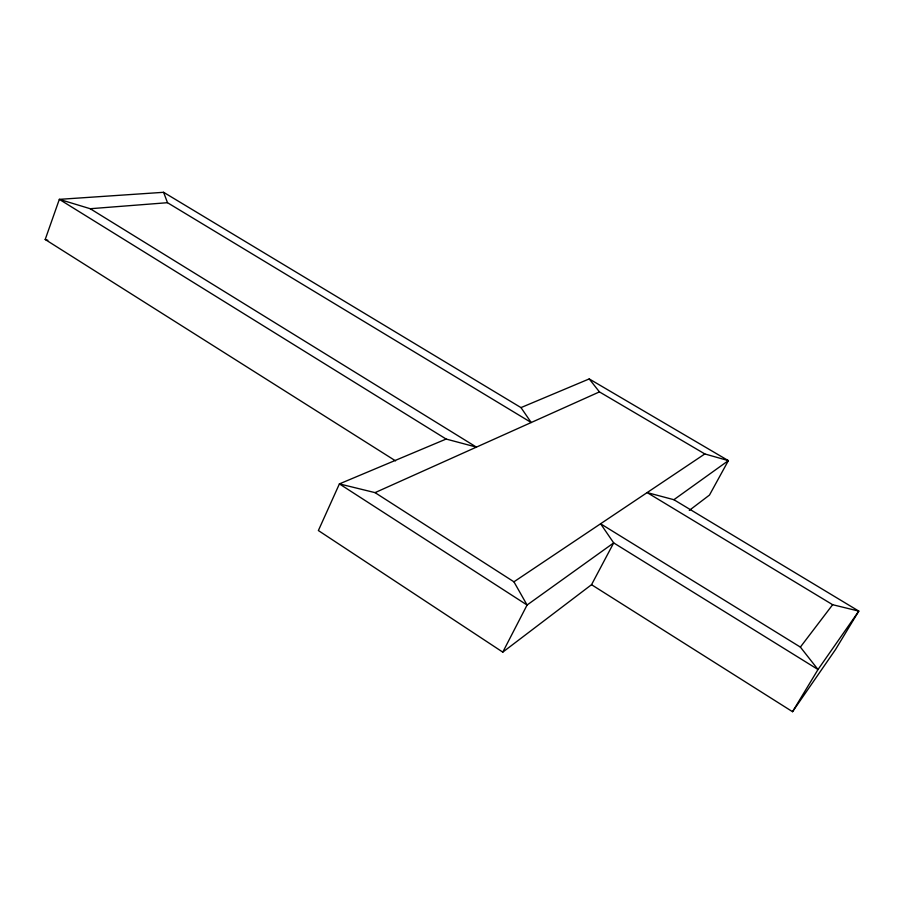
<?xml version="1.0" encoding="UTF-8"?>
<svg xmlns="http://www.w3.org/2000/svg" width="904" height="904" viewBox="0 0 904 904"><rect width="100%" height="100%" fill="white"/><g stroke="black" fill="none" stroke-linecap="round" stroke-linejoin="round"><path stroke-width="1.36" d="M395.568 460.87L45.2 239.492L59.336 199.355L163.601 192.303L520.986 407.602L531.213 422.518L167.489 202.699L90.23 208.722L59.336 199.355L446.135 439.05L476.419 447.118L90.23 208.722M502.782 652.134L527.077 605.025L613.692 542.897L818.018 669.514L858.8 611.104L673.887 499.709L647.14 492.59L832.652 604.708L858.8 611.104L835.59 649.434L792.537 711.697L591.532 584.696L502.782 652.134L318.377 530.546L339.407 483.9L446.135 439.05M591.532 584.696L613.692 542.897L600.584 523.766L800.368 647.094L818.018 669.514L792.537 711.697M800.368 647.094L832.652 604.708M689.289 510.41L709.482 495.064L728.364 460.633L589.216 378.923L520.986 407.602M673.887 499.709L728.364 460.633L704.837 453.944L599.431 391.895L589.216 378.923M513.935 581.814L527.077 605.025L339.407 483.9L375.047 492.635L513.935 581.814L704.837 453.944M375.047 492.635L599.431 391.895M45.2 239.492L47.867 240.272M163.601 192.303L167.489 202.699"/></g></svg>
